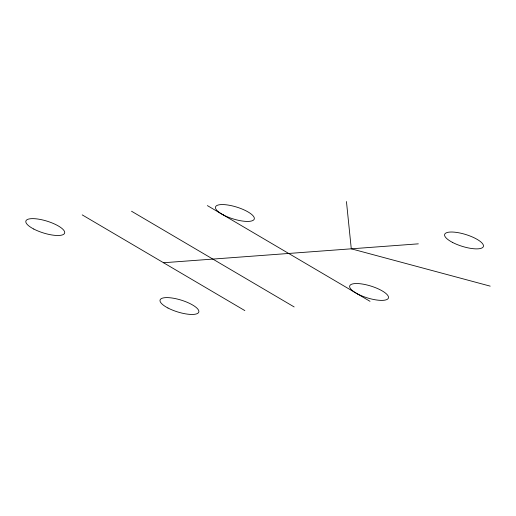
<?xml version="1.0" encoding="UTF-8"?>
<svg xmlns="http://www.w3.org/2000/svg" width="516" height="516" viewBox="0 0 516 516"><rect width="100%" height="100%" fill="white"/><g stroke="black" fill="none" stroke-linecap="round" stroke-linejoin="round"><path stroke-width="0.77" d="M163.54 262.747L418.328 243.842M490.2 286.141L351.28 248.815L346.449 201.543M207.38 205.6L370.017 301.318M131.528 211.231L294.159 306.943M82.218 214.888L244.855 310.606M452.532 242.423A20.292 6.173 17.3 0 0 483.369 246.564A20.292 6.173 17.3 0 0 456.17 232.361A20.292 6.173 17.3 0 0 452.532 242.423M167.932 308A20.292 6.173 17.3 0 0 198.77 312.141A20.292 6.173 17.3 0 0 171.564 297.945A20.292 6.173 17.3 0 0 167.932 308M357.569 293.926A20.292 6.173 17.3 0 0 388.406 298.074A20.292 6.173 17.3 0 0 361.206 283.871A20.292 6.173 17.3 0 0 357.569 293.926M223.396 214.966A20.292 6.173 17.3 0 0 254.233 219.107A20.292 6.173 17.3 0 0 227.027 204.904A20.292 6.173 17.3 0 0 223.396 214.966M33.759 229.04A20.292 6.173 17.3 0 0 64.597 233.18A20.292 6.173 17.3 0 0 37.391 218.977A20.292 6.173 17.3 0 0 33.759 229.04"/></g></svg>
